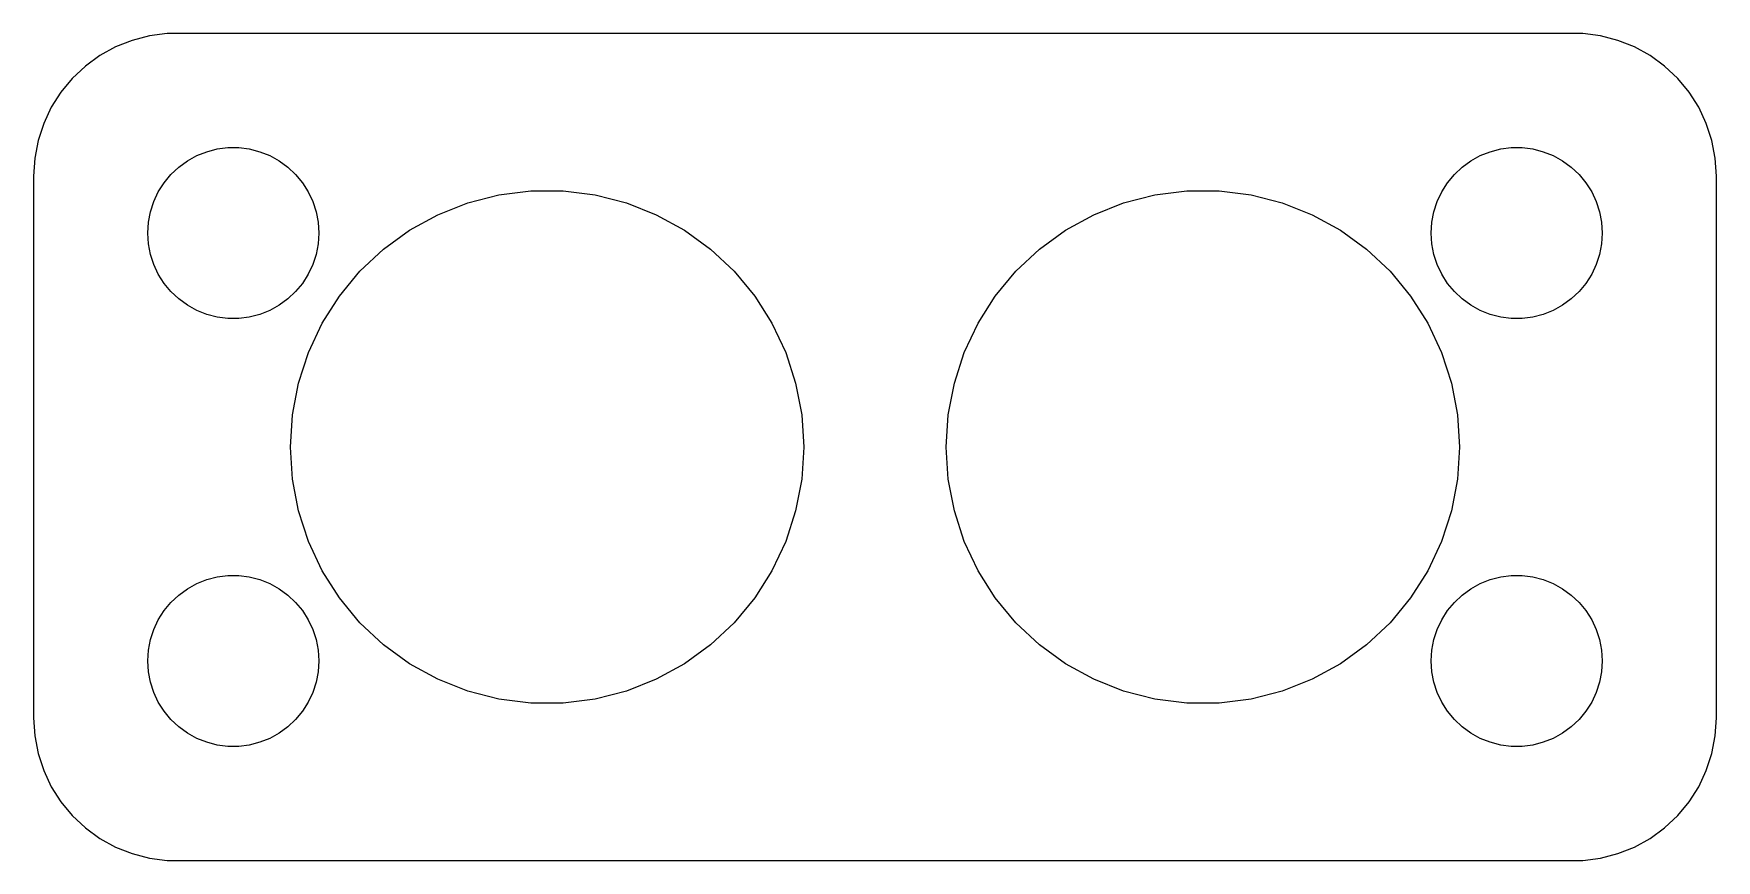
# Model space of a CAD drawing. Header units: metres. Extents: x -29.5 to 29.5, y 24.5 to 53.5.
import ezdxf

# ---------------------------------------------------------------- set-up
doc = ezdxf.new("R2010")
doc.units = ezdxf.units.M

msp = doc.modelspace()

# ---------------------------------------------------------------- linework, layer by layer
for p, q in [((-26.0451, 53.2553), (-26.6289, 53.0241)), ((-25.4369, 53.4114), (-26.0451, 53.2553)), ((-24.8139, 53.4901), (-25.4369, 53.4114)), ((24.8139, 53.4901), (-24.8139, 53.4901)), ((25.4369, 53.4114), (24.8139, 53.4901)), ((26.0451, 53.2553), (25.4369, 53.4114)), ((26.6289, 53.0241), (26.0451, 53.2553)), ((-27.1791, 52.7216), (-27.6871, 52.3526)), ((-26.6289, 53.0241), (-27.1791, 52.7216)), ((27.1791, 52.7216), (26.6289, 53.0241)), ((27.6871, 52.3526), (27.1791, 52.7216)), ((-28.1448, 51.9227), (-28.5451, 51.4389)), ((-27.6871, 52.3526), (-28.1448, 51.9227)), ((28.1448, 51.9227), (27.6871, 52.3526)), ((28.5451, 51.4389), (28.1448, 51.9227)), ((-28.5451, 51.4389), (-28.8815, 50.9088)), ((28.8815, 50.9088), (28.5451, 51.4389)), ((-28.8815, 50.9088), (-29.1489, 50.3406)), ((29.1489, 50.3406), (28.8815, 50.9088)), ((-29.1489, 50.3406), (-29.3429, 49.7434)), ((29.3429, 49.7434), (29.1489, 50.3406)), ((-29.3429, 49.7434), (-29.4606, 49.1267)), ((29.4606, 49.1267), (29.3429, 49.7434)), ((-29.4606, 49.1267), (-29.5, 48.5)), ((-24.4123, 48.8115), (-24.1075, 49.033)), ((-24.1075, 49.033), (-23.7773, 49.2145)), ((-23.7773, 49.2145), (-23.427, 49.3532)), ((-23.427, 49.3532), (-23.0621, 49.4469)), ((-23.0621, 49.4469), (-22.6884, 49.4941)), ((-22.6884, 49.4941), (-22.3116, 49.4941)), ((-22.3116, 49.4941), (-21.9379, 49.4469)), ((-21.9379, 49.4469), (-21.5729, 49.3532)), ((-21.5729, 49.3532), (-21.2227, 49.2145)), ((-21.2227, 49.2145), (-20.8925, 49.033)), ((-20.8925, 49.033), (-20.5877, 48.8115)), ((20.5877, 48.8115), (20.8925, 49.033)), ((20.8925, 49.033), (21.2227, 49.2145)), ((21.2227, 49.2145), (21.5729, 49.3532)), ((21.5729, 49.3532), (21.9379, 49.4469)), ((21.9379, 49.4469), (22.3116, 49.4941)), ((22.3116, 49.4941), (22.6884, 49.4941)), ((22.6884, 49.4941), (23.0621, 49.4469)), ((23.0621, 49.4469), (23.427, 49.3532)), ((23.427, 49.3532), (23.7773, 49.2145)), ((23.7773, 49.2145), (24.1075, 49.033)), ((24.1075, 49.033), (24.4123, 48.8115)), ((29.5, 48.5), (29.4606, 49.1267)), ((-29.5, 48.5), (-29.5, 29.5)), ((-24.927, 48.2634), (-24.6869, 48.5536)), ((-24.6869, 48.5536), (-24.4123, 48.8115)), ((-20.5877, 48.8115), (-20.3131, 48.5536)), ((-20.3131, 48.5536), (-20.0729, 48.2634)), ((20.0729, 48.2634), (20.3131, 48.5536)), ((20.3131, 48.5536), (20.5877, 48.8115)), ((24.4123, 48.8115), (24.6869, 48.5536)), ((24.6869, 48.5536), (24.927, 48.2634)), ((29.5, 29.5), (29.5, 48.5)), ((-25.2893, 47.6044), (-25.1289, 47.9453)), ((-25.1289, 47.9453), (-24.927, 48.2634)), ((-20.0729, 48.2634), (-19.8711, 47.9453)), ((-19.8711, 47.9453), (-19.7107, 47.6044)), ((-14.2811, 47.5595), (-13.1864, 47.8406)), ((-13.1864, 47.8406), (-12.0651, 47.9822)), ((-12.0651, 47.9822), (-10.9349, 47.9822)), ((-10.9349, 47.9822), (-9.81357, 47.8406)), ((-9.81357, 47.8406), (-8.71884, 47.5595)), ((8.71884, 47.5595), (9.81357, 47.8406)), ((9.81357, 47.8406), (10.9349, 47.9822)), ((10.9349, 47.9822), (12.0651, 47.9822)), ((12.0651, 47.9822), (13.1864, 47.8406)), ((13.1864, 47.8406), (14.2811, 47.5595)), ((19.7107, 47.6044), (19.8711, 47.9453)), ((19.8711, 47.9453), (20.0729, 48.2634)), ((24.927, 48.2634), (25.1289, 47.9453)), ((25.1289, 47.9453), (25.2893, 47.6044)), ((-25.4763, 46.876), (-25.4057, 47.2461)), ((-25.4057, 47.2461), (-25.2893, 47.6044)), ((-19.7107, 47.6044), (-19.5942, 47.2461)), ((-19.5942, 47.2461), (-19.5237, 46.876)), ((-15.332, 47.1434), (-14.2811, 47.5595)), ((-8.71884, 47.5595), (-7.66798, 47.1434)), ((7.66798, 47.1434), (8.71884, 47.5595)), ((14.2811, 47.5595), (15.332, 47.1434)), ((19.5237, 46.876), (19.5942, 47.2461)), ((19.5942, 47.2461), (19.7107, 47.6044)), ((25.2893, 47.6044), (25.4057, 47.2461)), ((25.4057, 47.2461), (25.4763, 46.876)), ((-25.5, 46.5), (-25.4763, 46.876)), ((-19.5237, 46.876), (-19.5, 46.5)), ((-16.3224, 46.5989), (-15.332, 47.1434)), ((-7.66798, 47.1434), (-6.67755, 46.5989)), ((6.67755, 46.5989), (7.66798, 47.1434)), ((15.332, 47.1434), (16.3224, 46.5989)), ((19.5, 46.5), (19.5237, 46.876)), ((25.4763, 46.876), (25.5, 46.5)), ((-25.4763, 46.124), (-25.5, 46.5)), ((-25.4057, 45.7539), (-25.4763, 46.124)), ((-19.5237, 46.124), (-19.5942, 45.7539)), ((-19.5, 46.5), (-19.5237, 46.124)), ((-17.2368, 45.9346), (-16.3224, 46.5989)), ((-6.67755, 46.5989), (-5.76318, 45.9346)), ((5.76318, 45.9346), (6.67755, 46.5989)), ((16.3224, 46.5989), (17.2368, 45.9346)), ((19.5237, 46.124), (19.5, 46.5)), ((19.5942, 45.7539), (19.5237, 46.124)), ((25.4763, 46.124), (25.4057, 45.7539)), ((25.5, 46.5), (25.4763, 46.124)), ((-25.2893, 45.3956), (-25.4057, 45.7539)), ((-19.5942, 45.7539), (-19.7107, 45.3956)), ((-18.0607, 45.1609), (-17.2368, 45.9346)), ((-5.76318, 45.9346), (-4.93927, 45.1609)), ((4.93927, 45.1609), (5.76318, 45.9346)), ((17.2368, 45.9346), (18.0607, 45.1609)), ((19.7107, 45.3956), (19.5942, 45.7539)), ((25.4057, 45.7539), (25.2893, 45.3956)), ((-25.1289, 45.0547), (-25.2893, 45.3956)), ((-24.927, 44.7366), (-25.1289, 45.0547)), ((-19.8711, 45.0547), (-20.0729, 44.7366)), ((-19.7107, 45.3956), (-19.8711, 45.0547)), ((-18.7811, 44.2901), (-18.0607, 45.1609)), ((-4.93927, 45.1609), (-4.21884, 44.2901)), ((4.21884, 44.2901), (4.93927, 45.1609)), ((18.0607, 45.1609), (18.7811, 44.2901)), ((19.8711, 45.0547), (19.7107, 45.3956)), ((20.0729, 44.7366), (19.8711, 45.0547)), ((25.1289, 45.0547), (24.927, 44.7366)), ((25.2893, 45.3956), (25.1289, 45.0547)), ((-24.6869, 44.4464), (-24.927, 44.7366)), ((-24.4123, 44.1884), (-24.6869, 44.4464)), ((-20.3131, 44.4464), (-20.5877, 44.1884)), ((-20.0729, 44.7366), (-20.3131, 44.4464)), ((-19.3867, 43.3358), (-18.7811, 44.2901)), ((-4.21884, 44.2901), (-3.61324, 43.3358)), ((3.61324, 43.3358), (4.21884, 44.2901)), ((18.7811, 44.2901), (19.3867, 43.3358)), ((20.3131, 44.4464), (20.0729, 44.7366)), ((20.5877, 44.1884), (20.3131, 44.4464)), ((24.6869, 44.4464), (24.4123, 44.1884)), ((24.927, 44.7366), (24.6869, 44.4464)), ((-24.1075, 43.967), (-24.4123, 44.1884)), ((-23.7773, 43.7855), (-24.1075, 43.967)), ((-23.427, 43.6468), (-23.7773, 43.7855)), ((-21.2227, 43.7855), (-21.5729, 43.6468)), ((-20.8925, 43.967), (-21.2227, 43.7855)), ((-20.5877, 44.1884), (-20.8925, 43.967)), ((20.8925, 43.967), (20.5877, 44.1884)), ((21.2227, 43.7855), (20.8925, 43.967)), ((21.5729, 43.6468), (21.2227, 43.7855)), ((23.7773, 43.7855), (23.427, 43.6468)), ((24.1075, 43.967), (23.7773, 43.7855)), ((24.4123, 44.1884), (24.1075, 43.967)), ((-23.0621, 43.5531), (-23.427, 43.6468)), ((-22.6884, 43.5059), (-23.0621, 43.5531)), ((-22.3116, 43.5059), (-22.6884, 43.5059)), ((-21.9379, 43.5531), (-22.3116, 43.5059)), ((-21.5729, 43.6468), (-21.9379, 43.5531)), ((-19.868, 42.3131), (-19.3867, 43.3358)), ((-3.61324, 43.3358), (-3.132, 42.3131)), ((3.132, 42.3131), (3.61324, 43.3358)), ((19.3867, 43.3358), (19.868, 42.3131)), ((21.9379, 43.5531), (21.5729, 43.6468)), ((22.3116, 43.5059), (21.9379, 43.5531)), ((22.6884, 43.5059), (22.3116, 43.5059)), ((23.0621, 43.5531), (22.6884, 43.5059)), ((23.427, 43.6468), (23.0621, 43.5531)), ((-20.2172, 41.2382), (-19.868, 42.3131)), ((-3.132, 42.3131), (-2.78275, 41.2382)), ((2.78275, 41.2382), (3.132, 42.3131)), ((19.868, 42.3131), (20.2172, 41.2382)), ((-20.429, 40.128), (-20.2172, 41.2382)), ((-2.78275, 41.2382), (-2.57095, 40.128)), ((2.57095, 40.128), (2.78275, 41.2382)), ((20.2172, 41.2382), (20.429, 40.128)), ((-20.5, 39), (-20.429, 40.128)), ((-2.57095, 40.128), (-2.5, 39)), ((2.5, 39), (2.57095, 40.128)), ((20.429, 40.128), (20.5, 39)), ((-20.429, 37.872), (-20.5, 39)), ((-2.5, 39), (-2.57095, 37.872)), ((2.57095, 37.872), (2.5, 39)), ((20.5, 39), (20.429, 37.872)), ((-20.2172, 36.7618), (-20.429, 37.872)), ((-2.57095, 37.872), (-2.78275, 36.7618)), ((2.78275, 36.7618), (2.57095, 37.872)), ((20.429, 37.872), (20.2172, 36.7618)), ((-19.868, 35.6869), (-20.2172, 36.7618)), ((-2.78275, 36.7618), (-3.132, 35.6869)), ((3.132, 35.6869), (2.78275, 36.7618)), ((20.2172, 36.7618), (19.868, 35.6869)), ((-19.3867, 34.6642), (-19.868, 35.6869)), ((-3.132, 35.6869), (-3.61324, 34.6642)), ((3.61324, 34.6642), (3.132, 35.6869)), ((19.868, 35.6869), (19.3867, 34.6642)), ((-23.7773, 34.2145), (-23.427, 34.3532)), ((-23.427, 34.3532), (-23.0621, 34.4469)), ((-23.0621, 34.4469), (-22.6884, 34.4941)), ((-22.6884, 34.4941), (-22.3116, 34.4941)), ((-22.3116, 34.4941), (-21.9379, 34.4469)), ((-21.9379, 34.4469), (-21.5729, 34.3532)), ((-21.5729, 34.3532), (-21.2227, 34.2145)), ((-18.7811, 33.7099), (-19.3867, 34.6642)), ((-3.61324, 34.6642), (-4.21884, 33.7099)), ((4.21884, 33.7099), (3.61324, 34.6642)), ((19.3867, 34.6642), (18.7811, 33.7099)), ((21.2227, 34.2145), (21.5729, 34.3532)), ((21.5729, 34.3532), (21.9379, 34.4469)), ((21.9379, 34.4469), (22.3116, 34.4941)), ((22.3116, 34.4941), (22.6884, 34.4941)), ((22.6884, 34.4941), (23.0621, 34.4469)), ((23.0621, 34.4469), (23.427, 34.3532)), ((23.427, 34.3532), (23.7773, 34.2145)), ((-24.6869, 33.5536), (-24.4123, 33.8116)), ((-24.4123, 33.8116), (-24.1075, 34.033)), ((-24.1075, 34.033), (-23.7773, 34.2145)), ((-21.2227, 34.2145), (-20.8925, 34.033)), ((-20.8925, 34.033), (-20.5877, 33.8116)), ((-20.5877, 33.8116), (-20.3131, 33.5536)), ((-18.0607, 32.8391), (-18.7811, 33.7099)), ((-4.21884, 33.7099), (-4.93927, 32.8391)), ((4.93927, 32.8391), (4.21884, 33.7099)), ((18.7811, 33.7099), (18.0607, 32.8391)), ((20.3131, 33.5536), (20.5877, 33.8116)), ((20.5877, 33.8116), (20.8925, 34.033)), ((20.8925, 34.033), (21.2227, 34.2145)), ((23.7773, 34.2145), (24.1075, 34.033)), ((24.1075, 34.033), (24.4123, 33.8116)), ((24.4123, 33.8116), (24.6869, 33.5536)), ((-25.1289, 32.9453), (-24.927, 33.2634)), ((-24.927, 33.2634), (-24.6869, 33.5536)), ((-20.3131, 33.5536), (-20.0729, 33.2634)), ((-20.0729, 33.2634), (-19.8711, 32.9453)), ((19.8711, 32.9453), (20.0729, 33.2634)), ((20.0729, 33.2634), (20.3131, 33.5536)), ((24.6869, 33.5536), (24.927, 33.2634)), ((24.927, 33.2634), (25.1289, 32.9453)), ((-25.4057, 32.2461), (-25.2893, 32.6044)), ((-25.2893, 32.6044), (-25.1289, 32.9453)), ((-19.8711, 32.9453), (-19.7107, 32.6044)), ((-19.7107, 32.6044), (-19.5942, 32.2461)), ((-17.2368, 32.0654), (-18.0607, 32.8391)), ((-4.93927, 32.8391), (-5.76318, 32.0654)), ((5.76318, 32.0654), (4.93927, 32.8391)), ((18.0607, 32.8391), (17.2368, 32.0654)), ((19.5942, 32.2461), (19.7107, 32.6044)), ((19.7107, 32.6044), (19.8711, 32.9453)), ((25.1289, 32.9453), (25.2893, 32.6044)), ((25.2893, 32.6044), (25.4057, 32.2461)), ((-25.5, 31.5), (-25.4763, 31.876)), ((-25.4763, 31.876), (-25.4057, 32.2461)), ((-19.5942, 32.2461), (-19.5237, 31.876)), ((-19.5237, 31.876), (-19.5, 31.5)), ((-16.3224, 31.4011), (-17.2368, 32.0654)), ((-5.76318, 32.0654), (-6.67755, 31.4011)), ((6.67755, 31.4011), (5.76318, 32.0654)), ((17.2368, 32.0654), (16.3224, 31.4011)), ((19.5, 31.5), (19.5237, 31.876)), ((19.5237, 31.876), (19.5942, 32.2461)), ((25.4057, 32.2461), (25.4763, 31.876)), ((25.4763, 31.876), (25.5, 31.5)), ((-25.4763, 31.124), (-25.5, 31.5)), ((-19.5, 31.5), (-19.5237, 31.124)), ((-15.332, 30.8566), (-16.3224, 31.4011)), ((-6.67755, 31.4011), (-7.66798, 30.8566)), ((7.66798, 30.8566), (6.67755, 31.4011)), ((16.3224, 31.4011), (15.332, 30.8566)), ((19.5237, 31.124), (19.5, 31.5)), ((25.5, 31.5), (25.4763, 31.124)), ((-25.4057, 30.7539), (-25.4763, 31.124)), ((-25.2893, 30.3956), (-25.4057, 30.7539)), ((-19.5942, 30.7539), (-19.7107, 30.3956)), ((-19.5237, 31.124), (-19.5942, 30.7539)), ((-14.2811, 30.4405), (-15.332, 30.8566)), ((-7.66798, 30.8566), (-8.71884, 30.4405)), ((8.71884, 30.4405), (7.66798, 30.8566)), ((15.332, 30.8566), (14.2811, 30.4405)), ((19.5942, 30.7539), (19.5237, 31.124)), ((19.7107, 30.3956), (19.5942, 30.7539)), ((25.4057, 30.7539), (25.2893, 30.3956)), ((25.4763, 31.124), (25.4057, 30.7539)), ((-25.1289, 30.0547), (-25.2893, 30.3956)), ((-19.7107, 30.3956), (-19.8711, 30.0547)), ((-13.1864, 30.1594), (-14.2811, 30.4405)), ((-12.0651, 30.0178), (-13.1864, 30.1594)), ((-9.81357, 30.1594), (-10.9349, 30.0178)), ((-8.71884, 30.4405), (-9.81357, 30.1594)), ((9.81357, 30.1594), (8.71884, 30.4405)), ((10.9349, 30.0178), (9.81357, 30.1594)), ((13.1864, 30.1594), (12.0651, 30.0178)), ((14.2811, 30.4405), (13.1864, 30.1594)), ((19.8711, 30.0547), (19.7107, 30.3956)), ((25.2893, 30.3956), (25.1289, 30.0547)), ((-29.5, 29.5), (-29.4606, 28.8733)), ((-24.927, 29.7366), (-25.1289, 30.0547)), ((-24.6869, 29.4464), (-24.927, 29.7366)), ((-20.0729, 29.7366), (-20.3131, 29.4464)), ((-19.8711, 30.0547), (-20.0729, 29.7366)), ((-10.9349, 30.0178), (-12.0651, 30.0178)), ((12.0651, 30.0178), (10.9349, 30.0178)), ((20.0729, 29.7366), (19.8711, 30.0547)), ((20.3131, 29.4464), (20.0729, 29.7366)), ((24.927, 29.7366), (24.6869, 29.4464)), ((25.1289, 30.0547), (24.927, 29.7366)), ((29.4606, 28.8733), (29.5, 29.5)), ((-24.4123, 29.1885), (-24.6869, 29.4464)), ((-24.1075, 28.967), (-24.4123, 29.1885)), ((-23.7773, 28.7855), (-24.1075, 28.967)), ((-20.8925, 28.967), (-21.2227, 28.7855)), ((-20.5877, 29.1885), (-20.8925, 28.967)), ((-20.3131, 29.4464), (-20.5877, 29.1885)), ((20.5877, 29.1885), (20.3131, 29.4464)), ((20.8925, 28.967), (20.5877, 29.1885)), ((21.2227, 28.7855), (20.8925, 28.967)), ((24.1075, 28.967), (23.7773, 28.7855)), ((24.4123, 29.1885), (24.1075, 28.967)), ((24.6869, 29.4464), (24.4123, 29.1885)), ((-29.4606, 28.8733), (-29.3429, 28.2566)), ((-23.427, 28.6468), (-23.7773, 28.7855)), ((-23.0621, 28.5531), (-23.427, 28.6468)), ((-22.6884, 28.5059), (-23.0621, 28.5531)), ((-22.3116, 28.5059), (-22.6884, 28.5059)), ((-21.9379, 28.5531), (-22.3116, 28.5059)), ((-21.5729, 28.6468), (-21.9379, 28.5531)), ((-21.2227, 28.7855), (-21.5729, 28.6468)), ((21.5729, 28.6468), (21.2227, 28.7855)), ((21.9379, 28.5531), (21.5729, 28.6468)), ((22.3116, 28.5059), (21.9379, 28.5531)), ((22.6884, 28.5059), (22.3116, 28.5059)), ((23.0621, 28.5531), (22.6884, 28.5059)), ((23.427, 28.6468), (23.0621, 28.5531)), ((23.7773, 28.7855), (23.427, 28.6468)), ((29.3429, 28.2566), (29.4606, 28.8733)), ((-29.3429, 28.2566), (-29.1489, 27.6594)), ((29.1489, 27.6594), (29.3429, 28.2566)), ((-29.1489, 27.6594), (-28.8815, 27.0912)), ((28.8815, 27.0912), (29.1489, 27.6594)), ((-28.8815, 27.0912), (-28.5451, 26.5611)), ((-28.5451, 26.5611), (-28.1448, 26.0773)), ((28.1448, 26.0773), (28.5451, 26.5611)), ((28.5451, 26.5611), (28.8815, 27.0912)), ((-28.1448, 26.0773), (-27.6871, 25.6474)), ((27.6871, 25.6474), (28.1448, 26.0773)), ((-27.6871, 25.6474), (-27.1791, 25.2784)), ((27.1791, 25.2784), (27.6871, 25.6474)), ((-27.1791, 25.2784), (-26.6289, 24.9759)), ((-26.6289, 24.9759), (-26.0451, 24.7447)), ((26.0451, 24.7447), (26.6289, 24.9759)), ((26.6289, 24.9759), (27.1791, 25.2784)), ((-26.0451, 24.7447), (-25.4369, 24.5886)), ((-25.4369, 24.5886), (-24.8139, 24.5099)), ((-24.8139, 24.5099), (24.8139, 24.5099)), ((24.8139, 24.5099), (25.4369, 24.5886)), ((25.4369, 24.5886), (26.0451, 24.7447))]:
    msp.add_line(p, q)

doc.saveas('drawing.dxf')
